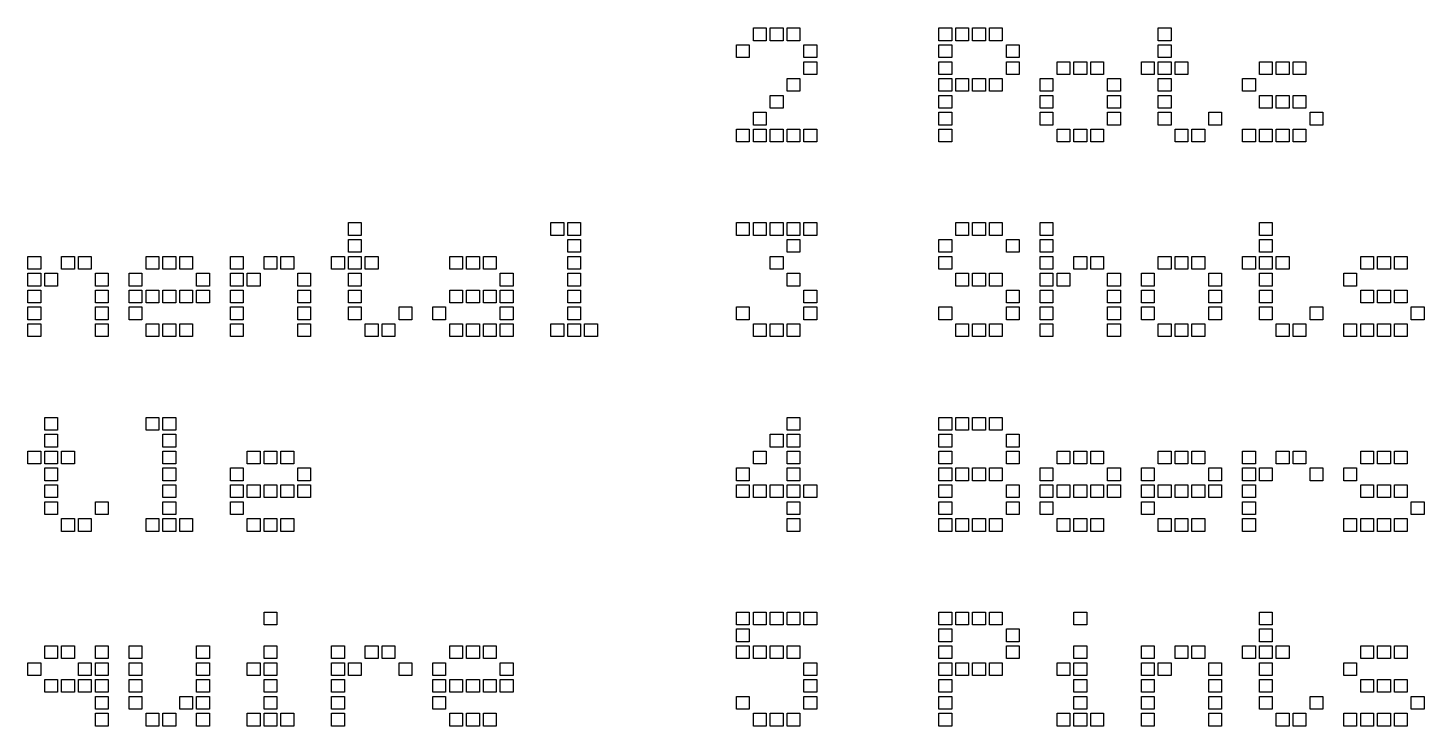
# Model space of a CAD drawing. Extents: x -7 to 861, y 30 to 246.
# Drawn here: x 430.2 to 861.5, y 30.4 to 246 of the extents above; entities that cross this region are included whole.
import ezdxf

# ---------------------------------------------------------------- set-up
doc = ezdxf.new("R2010")
doc.units = 0

msp = doc.modelspace()

# ---------------------------------------------------------------- linework, layer by layer
at = {"layer": 'Layer 1', "color": 7}
for points in [[(654.30819, 242.100856), (654.30819, 246.049652), (658.256971, 246.049652), (658.256971, 242.100856), (654.30819, 242.100856)], [(659.518954, 242.100856), (659.518954, 246.049652), (663.467749, 246.049652), (663.467749, 242.100856), (659.518954, 242.100856)], [(664.729732, 242.100856), (664.729732, 246.049652), (668.678513, 246.049652), (668.678513, 242.100856), (664.729732, 242.100856)], [(711.626621, 242.100856), (711.626621, 246.049652), (715.575402, 246.049652), (715.575402, 242.100856), (711.626621, 242.100856)], [(716.837385, 242.100856), (716.837385, 246.049652), (720.786166, 246.049652), (720.786166, 242.100856), (716.837385, 242.100856)], [(722.048149, 242.100856), (722.048149, 246.049652), (725.996944, 246.049652), (725.996944, 242.100856), (722.048149, 242.100856)], [(727.258927, 242.100856), (727.258927, 246.049652), (731.207708, 246.049652), (731.207708, 242.100856), (727.258927, 242.100856)], [(779.366623, 242.100856), (779.366623, 246.049652), (783.315403, 246.049652), (783.315403, 242.100856), (779.366623, 242.100856)], [(649.097427, 236.890093), (649.097427, 240.838873), (653.046207, 240.838873), (653.046207, 236.890093), (649.097427, 236.890093)], [(669.940496, 236.890093), (669.940496, 240.838873), (673.889277, 240.838873), (673.889277, 236.890093), (669.940496, 236.890093)], [(711.626621, 236.890093), (711.626621, 240.838873), (715.575402, 240.838873), (715.575402, 236.890093), (711.626621, 236.890093)], [(732.469691, 236.890093), (732.469691, 240.838873), (736.418472, 240.838873), (736.418472, 236.890093), (732.469691, 236.890093)], [(779.366623, 236.890093), (779.366623, 240.838873), (783.315403, 240.838873), (783.315403, 236.890093), (779.366623, 236.890093)], [(669.940496, 231.679329), (669.940496, 235.62811), (673.889277, 235.62811), (673.889277, 231.679329), (669.940496, 231.679329)], [(711.626621, 231.679329), (711.626621, 235.62811), (715.575402, 235.62811), (715.575402, 231.679329), (711.626621, 231.679329)], [(732.469691, 231.679329), (732.469691, 235.62811), (736.418472, 235.62811), (736.418472, 231.679329), (732.469691, 231.679329)], [(748.101983, 231.679329), (748.101983, 235.62811), (752.050763, 235.62811), (752.050763, 231.679329), (748.101983, 231.679329)], [(753.312746, 231.679329), (753.312746, 235.62811), (757.261541, 235.62811), (757.261541, 231.679329), (753.312746, 231.679329)], [(758.523524, 231.679329), (758.523524, 235.62811), (762.472305, 235.62811), (762.472305, 231.679329), (758.523524, 231.679329)], [(774.155859, 231.679329), (774.155859, 235.62811), (778.10464, 235.62811), (778.10464, 231.679329), (774.155859, 231.679329)], [(779.366623, 231.679329), (779.366623, 235.62811), (783.315403, 235.62811), (783.315403, 231.679329), (779.366623, 231.679329)], [(784.577386, 231.679329), (784.577386, 235.62811), (788.526181, 235.62811), (788.526181, 231.679329), (784.577386, 231.679329)], [(810.631177, 231.679329), (810.631177, 235.62811), (814.579958, 235.62811), (814.579958, 231.679329), (810.631177, 231.679329)], [(815.841941, 231.679329), (815.841941, 235.62811), (819.790722, 235.62811), (819.790722, 231.679329), (815.841941, 231.679329)], [(821.052705, 231.679329), (821.052705, 235.62811), (825.0015, 235.62811), (825.0015, 231.679329), (821.052705, 231.679329)], [(664.729732, 226.468565), (664.729732, 230.417346), (668.678513, 230.417346), (668.678513, 226.468565), (664.729732, 226.468565)], [(711.626621, 226.468565), (711.626621, 230.417346), (715.575402, 230.417346), (715.575402, 226.468565), (711.626621, 226.468565)], [(716.837385, 226.468565), (716.837385, 230.417346), (720.786166, 230.417346), (720.786166, 226.468565), (716.837385, 226.468565)], [(722.048149, 226.468565), (722.048149, 230.417346), (725.996944, 230.417346), (725.996944, 226.468565), (722.048149, 226.468565)], [(727.258927, 226.468565), (727.258927, 230.417346), (731.207708, 230.417346), (731.207708, 226.468565), (727.258927, 226.468565)], [(742.891219, 226.468565), (742.891219, 230.417346), (746.84, 230.417346), (746.84, 226.468565), (742.891219, 226.468565)], [(763.734288, 226.468565), (763.734288, 230.417346), (767.683069, 230.417346), (767.683069, 226.468565), (763.734288, 226.468565)], [(779.366623, 226.468565), (779.366623, 230.417346), (783.315403, 230.417346), (783.315403, 226.468565), (779.366623, 226.468565)], [(805.420413, 226.468565), (805.420413, 230.417346), (809.369194, 230.417346), (809.369194, 226.468565), (805.420413, 226.468565)], [(659.518954, 221.257787), (659.518954, 225.206582), (663.467749, 225.206582), (663.467749, 221.257787), (659.518954, 221.257787)], [(711.626621, 221.257787), (711.626621, 225.206582), (715.575402, 225.206582), (715.575402, 221.257787), (711.626621, 221.257787)], [(742.891219, 221.257787), (742.891219, 225.206582), (746.84, 225.206582), (746.84, 221.257787), (742.891219, 221.257787)], [(763.734288, 221.257787), (763.734288, 225.206582), (767.683069, 225.206582), (767.683069, 221.257787), (763.734288, 221.257787)], [(779.366623, 221.257787), (779.366623, 225.206582), (783.315403, 225.206582), (783.315403, 221.257787), (779.366623, 221.257787)], [(810.631177, 221.257787), (810.631177, 225.206582), (814.579958, 225.206582), (814.579958, 221.257787), (810.631177, 221.257787)], [(815.841941, 221.257787), (815.841941, 225.206582), (819.790722, 225.206582), (819.790722, 221.257787), (815.841941, 221.257787)], [(821.052705, 221.257787), (821.052705, 225.206582), (825.0015, 225.206582), (825.0015, 221.257787), (821.052705, 221.257787)], [(654.30819, 216.047023), (654.30819, 219.995804), (658.256971, 219.995804), (658.256971, 216.047023), (654.30819, 216.047023)], [(711.626621, 216.047023), (711.626621, 219.995804), (715.575402, 219.995804), (715.575402, 216.047023), (711.626621, 216.047023)], [(742.891219, 216.047023), (742.891219, 219.995804), (746.84, 219.995804), (746.84, 216.047023), (742.891219, 216.047023)], [(763.734288, 216.047023), (763.734288, 219.995804), (767.683069, 219.995804), (767.683069, 216.047023), (763.734288, 216.047023)], [(779.366623, 216.047023), (779.366623, 219.995804), (783.315403, 219.995804), (783.315403, 216.047023), (779.366623, 216.047023)], [(794.998928, 216.047023), (794.998928, 219.995804), (798.947709, 219.995804), (798.947709, 216.047023), (794.998928, 216.047023)], [(826.263483, 216.047023), (826.263483, 219.995804), (830.212264, 219.995804), (830.212264, 216.047023), (826.263483, 216.047023)], [(649.097427, 210.836259), (649.097427, 214.78504), (653.046207, 214.78504), (653.046207, 210.836259), (649.097427, 210.836259)], [(654.30819, 210.836259), (654.30819, 214.78504), (658.256971, 214.78504), (658.256971, 210.836259), (654.30819, 210.836259)], [(659.518954, 210.836259), (659.518954, 214.78504), (663.467749, 214.78504), (663.467749, 210.836259), (659.518954, 210.836259)], [(664.729732, 210.836259), (664.729732, 214.78504), (668.678513, 214.78504), (668.678513, 210.836259), (664.729732, 210.836259)], [(669.940496, 210.836259), (669.940496, 214.78504), (673.889277, 214.78504), (673.889277, 210.836259), (669.940496, 210.836259)], [(711.626621, 210.836259), (711.626621, 214.78504), (715.575402, 214.78504), (715.575402, 210.836259), (711.626621, 210.836259)], [(748.101983, 210.836259), (748.101983, 214.78504), (752.050763, 214.78504), (752.050763, 210.836259), (748.101983, 210.836259)], [(753.312746, 210.836259), (753.312746, 214.78504), (757.261541, 214.78504), (757.261541, 210.836259), (753.312746, 210.836259)], [(758.523524, 210.836259), (758.523524, 214.78504), (762.472305, 214.78504), (762.472305, 210.836259), (758.523524, 210.836259)], [(784.577386, 210.836259), (784.577386, 214.78504), (788.526181, 214.78504), (788.526181, 210.836259), (784.577386, 210.836259)], [(789.788164, 210.836259), (789.788164, 214.78504), (793.736945, 214.78504), (793.736945, 210.836259), (789.788164, 210.836259)], [(805.420413, 210.836259), (805.420413, 214.78504), (809.369194, 214.78504), (809.369194, 210.836259), (805.420413, 210.836259)], [(810.631177, 210.836259), (810.631177, 214.78504), (814.579958, 214.78504), (814.579958, 210.836259), (810.631177, 210.836259)], [(815.841941, 210.836259), (815.841941, 214.78504), (819.790722, 214.78504), (819.790722, 210.836259), (815.841941, 210.836259)], [(821.052705, 210.836259), (821.052705, 214.78504), (825.0015, 214.78504), (825.0015, 210.836259), (821.052705, 210.836259)], [(529.249758, 181.96875), (529.249758, 185.917531), (533.198553, 185.917531), (533.198553, 181.96875), (529.249758, 181.96875)], [(591.778996, 181.96875), (591.778996, 185.917531), (595.727791, 185.917531), (595.727791, 181.96875), (591.778996, 181.96875)], [(596.989774, 181.96875), (596.989774, 185.917531), (600.938555, 185.917531), (600.938555, 181.96875), (596.989774, 181.96875)], [(649.097427, 181.96875), (649.097427, 185.917531), (653.046207, 185.917531), (653.046207, 181.96875), (649.097427, 181.96875)], [(654.30819, 181.96875), (654.30819, 185.917531), (658.256971, 185.917531), (658.256971, 181.96875), (654.30819, 181.96875)], [(659.518954, 181.96875), (659.518954, 185.917531), (663.467749, 185.917531), (663.467749, 181.96875), (659.518954, 181.96875)], [(664.729732, 181.96875), (664.729732, 185.917531), (668.678513, 185.917531), (668.678513, 181.96875), (664.729732, 181.96875)], [(669.940496, 181.96875), (669.940496, 185.917531), (673.889277, 185.917531), (673.889277, 181.96875), (669.940496, 181.96875)], [(716.837385, 181.96875), (716.837385, 185.917531), (720.786166, 185.917531), (720.786166, 181.96875), (716.837385, 181.96875)], [(722.048149, 181.96875), (722.048149, 185.917531), (725.996944, 185.917531), (725.996944, 181.96875), (722.048149, 181.96875)], [(727.258927, 181.96875), (727.258927, 185.917531), (731.207708, 185.917531), (731.207708, 181.96875), (727.258927, 181.96875)], [(742.891219, 181.96875), (742.891219, 185.917531), (746.84, 185.917531), (746.84, 181.96875), (742.891219, 181.96875)], [(810.631177, 181.96875), (810.631177, 185.917531), (814.579958, 185.917531), (814.579958, 181.96875), (810.631177, 181.96875)], [(529.249758, 176.757972), (529.249758, 180.706767), (533.198553, 180.706767), (533.198553, 176.757972), (529.249758, 176.757972)], [(596.989774, 176.757972), (596.989774, 180.706767), (600.938555, 180.706767), (600.938555, 176.757972), (596.989774, 176.757972)], [(664.729732, 176.757972), (664.729732, 180.706767), (668.678513, 180.706767), (668.678513, 176.757972), (664.729732, 176.757972)], [(711.626621, 176.757972), (711.626621, 180.706767), (715.575402, 180.706767), (715.575402, 176.757972), (711.626621, 176.757972)], [(732.469691, 176.757972), (732.469691, 180.706767), (736.418472, 180.706767), (736.418472, 176.757972), (732.469691, 176.757972)], [(742.891219, 176.757972), (742.891219, 180.706767), (746.84, 180.706767), (746.84, 176.757972), (742.891219, 176.757972)], [(810.631177, 176.757972), (810.631177, 180.706767), (814.579958, 180.706767), (814.579958, 176.757972), (810.631177, 176.757972)], [(430.245202, 171.547208), (430.245202, 175.495989), (434.193997, 175.495989), (434.193997, 171.547208), (430.245202, 171.547208)], [(440.666744, 171.547208), (440.666744, 175.495989), (444.615525, 175.495989), (444.615525, 171.547208), (440.666744, 171.547208)], [(445.877508, 171.547208), (445.877508, 175.495989), (449.826289, 175.495989), (449.826289, 171.547208), (445.877508, 171.547208)], [(466.720564, 171.547208), (466.720564, 175.495989), (470.669359, 175.495989), (470.669359, 171.547208), (466.720564, 171.547208)], [(471.931342, 171.547208), (471.931342, 175.495989), (475.880123, 175.495989), (475.880123, 171.547208), (471.931342, 171.547208)], [(477.142106, 171.547208), (477.142106, 175.495989), (481.090886, 175.495989), (481.090886, 171.547208), (477.142106, 171.547208)], [(492.774397, 171.547208), (492.774397, 175.495989), (496.723178, 175.495989), (496.723178, 171.547208), (492.774397, 171.547208)], [(503.195939, 171.547208), (503.195939, 175.495989), (507.14472, 175.495989), (507.14472, 171.547208), (503.195939, 171.547208)], [(508.406703, 171.547208), (508.406703, 175.495989), (512.355484, 175.495989), (512.355484, 171.547208), (508.406703, 171.547208)], [(524.038994, 171.547208), (524.038994, 175.495989), (527.987775, 175.495989), (527.987775, 171.547208), (524.038994, 171.547208)], [(529.249758, 171.547208), (529.249758, 175.495989), (533.198553, 175.495989), (533.198553, 171.547208), (529.249758, 171.547208)], [(534.460536, 171.547208), (534.460536, 175.495989), (538.409317, 175.495989), (538.409317, 171.547208), (534.460536, 171.547208)], [(560.514356, 171.547208), (560.514356, 175.495989), (564.463151, 175.495989), (564.463151, 171.547208), (560.514356, 171.547208)], [(565.725134, 171.547208), (565.725134, 175.495989), (569.673915, 175.495989), (569.673915, 171.547208), (565.725134, 171.547208)], [(570.935898, 171.547208), (570.935898, 175.495989), (574.884678, 175.495989), (574.884678, 171.547208), (570.935898, 171.547208)], [(596.989774, 171.547208), (596.989774, 175.495989), (600.938555, 175.495989), (600.938555, 171.547208), (596.989774, 171.547208)], [(659.518954, 171.547208), (659.518954, 175.495989), (663.467749, 175.495989), (663.467749, 171.547208), (659.518954, 171.547208)], [(711.626621, 171.547208), (711.626621, 175.495989), (715.575402, 175.495989), (715.575402, 171.547208), (711.626621, 171.547208)], [(742.891219, 171.547208), (742.891219, 175.495989), (746.84, 175.495989), (746.84, 171.547208), (742.891219, 171.547208)], [(753.312746, 171.547208), (753.312746, 175.495989), (757.261541, 175.495989), (757.261541, 171.547208), (753.312746, 171.547208)], [(758.523524, 171.547208), (758.523524, 175.495989), (762.472305, 175.495989), (762.472305, 171.547208), (758.523524, 171.547208)], [(779.366623, 171.547208), (779.366623, 175.495989), (783.315403, 175.495989), (783.315403, 171.547208), (779.366623, 171.547208)], [(784.577386, 171.547208), (784.577386, 175.495989), (788.526181, 175.495989), (788.526181, 171.547208), (784.577386, 171.547208)], [(789.788164, 171.547208), (789.788164, 175.495989), (793.736945, 175.495989), (793.736945, 171.547208), (789.788164, 171.547208)], [(805.420413, 171.547208), (805.420413, 175.495989), (809.369194, 175.495989), (809.369194, 171.547208), (805.420413, 171.547208)], [(810.631177, 171.547208), (810.631177, 175.495989), (814.579958, 175.495989), (814.579958, 171.547208), (810.631177, 171.547208)], [(815.841941, 171.547208), (815.841941, 175.495989), (819.790722, 175.495989), (819.790722, 171.547208), (815.841941, 171.547208)], [(841.895817, 171.547208), (841.895817, 175.495989), (845.844598, 175.495989), (845.844598, 171.547208), (841.895817, 171.547208)], [(847.106581, 171.547208), (847.106581, 175.495989), (851.055362, 175.495989), (851.055362, 171.547208), (847.106581, 171.547208)], [(852.317345, 171.547208), (852.317345, 175.495989), (856.26614, 175.495989), (856.26614, 171.547208), (852.317345, 171.547208)], [(430.245202, 166.336444), (430.245202, 170.285225), (434.193997, 170.285225), (434.193997, 166.336444), (430.245202, 166.336444)], [(435.45598, 166.336444), (435.45598, 170.285225), (439.404761, 170.285225), (439.404761, 166.336444), (435.45598, 166.336444)], [(451.088272, 166.336444), (451.088272, 170.285225), (455.037067, 170.285225), (455.037067, 166.336444), (451.088272, 166.336444)], [(461.5098, 166.336444), (461.5098, 170.285225), (465.458581, 170.285225), (465.458581, 166.336444), (461.5098, 166.336444)], [(482.352869, 166.336444), (482.352869, 170.285225), (486.30165, 170.285225), (486.30165, 166.336444), (482.352869, 166.336444)], [(492.774397, 166.336444), (492.774397, 170.285225), (496.723178, 170.285225), (496.723178, 166.336444), (492.774397, 166.336444)], [(497.985161, 166.336444), (497.985161, 170.285225), (501.933956, 170.285225), (501.933956, 166.336444), (497.985161, 166.336444)], [(513.617467, 166.336444), (513.617467, 170.285225), (517.566248, 170.285225), (517.566248, 166.336444), (513.617467, 166.336444)], [(529.249758, 166.336444), (529.249758, 170.285225), (533.198553, 170.285225), (533.198553, 166.336444), (529.249758, 166.336444)], [(576.146661, 166.336444), (576.146661, 170.285225), (580.095442, 170.285225), (580.095442, 166.336444), (576.146661, 166.336444)], [(596.989774, 166.336444), (596.989774, 170.285225), (600.938555, 170.285225), (600.938555, 166.336444), (596.989774, 166.336444)], [(664.729732, 166.336444), (664.729732, 170.285225), (668.678513, 170.285225), (668.678513, 166.336444), (664.729732, 166.336444)], [(716.837385, 166.336444), (716.837385, 170.285225), (720.786166, 170.285225), (720.786166, 166.336444), (716.837385, 166.336444)], [(722.048149, 166.336444), (722.048149, 170.285225), (725.996944, 170.285225), (725.996944, 166.336444), (722.048149, 166.336444)], [(727.258927, 166.336444), (727.258927, 170.285225), (731.207708, 170.285225), (731.207708, 166.336444), (727.258927, 166.336444)], [(742.891219, 166.336444), (742.891219, 170.285225), (746.84, 170.285225), (746.84, 166.336444), (742.891219, 166.336444)], [(748.101983, 166.336444), (748.101983, 170.285225), (752.050763, 170.285225), (752.050763, 166.336444), (748.101983, 166.336444)], [(763.734288, 166.336444), (763.734288, 170.285225), (767.683069, 170.285225), (767.683069, 166.336444), (763.734288, 166.336444)], [(774.155859, 166.336444), (774.155859, 170.285225), (778.10464, 170.285225), (778.10464, 166.336444), (774.155859, 166.336444)], [(794.998928, 166.336444), (794.998928, 170.285225), (798.947709, 170.285225), (798.947709, 166.336444), (794.998928, 166.336444)], [(810.631177, 166.336444), (810.631177, 170.285225), (814.579958, 170.285225), (814.579958, 166.336444), (810.631177, 166.336444)], [(836.685053, 166.336444), (836.685053, 170.285225), (840.633834, 170.285225), (840.633834, 166.336444), (836.685053, 166.336444)], [(430.245202, 161.12568), (430.245202, 165.074461), (434.193997, 165.074461), (434.193997, 161.12568), (430.245202, 161.12568)], [(451.088272, 161.12568), (451.088272, 165.074461), (455.037067, 165.074461), (455.037067, 161.12568), (451.088272, 161.12568)], [(461.5098, 161.12568), (461.5098, 165.074461), (465.458581, 165.074461), (465.458581, 161.12568), (461.5098, 161.12568)], [(466.720564, 161.12568), (466.720564, 165.074461), (470.669359, 165.074461), (470.669359, 161.12568), (466.720564, 161.12568)], [(471.931342, 161.12568), (471.931342, 165.074461), (475.880123, 165.074461), (475.880123, 161.12568), (471.931342, 161.12568)], [(477.142106, 161.12568), (477.142106, 165.074461), (481.090886, 165.074461), (481.090886, 161.12568), (477.142106, 161.12568)], [(482.352869, 161.12568), (482.352869, 165.074461), (486.30165, 165.074461), (486.30165, 161.12568), (482.352869, 161.12568)], [(492.774397, 161.12568), (492.774397, 165.074461), (496.723178, 165.074461), (496.723178, 161.12568), (492.774397, 161.12568)], [(513.617467, 161.12568), (513.617467, 165.074461), (517.566248, 165.074461), (517.566248, 161.12568), (513.617467, 161.12568)], [(529.249758, 161.12568), (529.249758, 165.074461), (533.198553, 165.074461), (533.198553, 161.12568), (529.249758, 161.12568)], [(560.514356, 161.12568), (560.514356, 165.074461), (564.463151, 165.074461), (564.463151, 161.12568), (560.514356, 161.12568)], [(565.725134, 161.12568), (565.725134, 165.074461), (569.673915, 165.074461), (569.673915, 161.12568), (565.725134, 161.12568)], [(570.935898, 161.12568), (570.935898, 165.074461), (574.884678, 165.074461), (574.884678, 161.12568), (570.935898, 161.12568)], [(576.146661, 161.12568), (576.146661, 165.074461), (580.095442, 165.074461), (580.095442, 161.12568), (576.146661, 161.12568)], [(596.989774, 161.12568), (596.989774, 165.074461), (600.938555, 165.074461), (600.938555, 161.12568), (596.989774, 161.12568)], [(669.940496, 161.12568), (669.940496, 165.074461), (673.889277, 165.074461), (673.889277, 161.12568), (669.940496, 161.12568)], [(732.469691, 161.12568), (732.469691, 165.074461), (736.418472, 165.074461), (736.418472, 161.12568), (732.469691, 161.12568)], [(742.891219, 161.12568), (742.891219, 165.074461), (746.84, 165.074461), (746.84, 161.12568), (742.891219, 161.12568)], [(763.734288, 161.12568), (763.734288, 165.074461), (767.683069, 165.074461), (767.683069, 161.12568), (763.734288, 161.12568)], [(774.155859, 161.12568), (774.155859, 165.074461), (778.10464, 165.074461), (778.10464, 161.12568), (774.155859, 161.12568)], [(794.998928, 161.12568), (794.998928, 165.074461), (798.947709, 165.074461), (798.947709, 161.12568), (794.998928, 161.12568)], [(810.631177, 161.12568), (810.631177, 165.074461), (814.579958, 165.074461), (814.579958, 161.12568), (810.631177, 161.12568)], [(841.895817, 161.12568), (841.895817, 165.074461), (845.844598, 165.074461), (845.844598, 161.12568), (841.895817, 161.12568)], [(847.106581, 161.12568), (847.106581, 165.074461), (851.055362, 165.074461), (851.055362, 161.12568), (847.106581, 161.12568)], [(852.317345, 161.12568), (852.317345, 165.074461), (856.26614, 165.074461), (856.26614, 161.12568), (852.317345, 161.12568)], [(430.245202, 155.914902), (430.245202, 159.863697), (434.193997, 159.863697), (434.193997, 155.914902), (430.245202, 155.914902)], [(451.088272, 155.914902), (451.088272, 159.863697), (455.037067, 159.863697), (455.037067, 155.914902), (451.088272, 155.914902)], [(461.5098, 155.914902), (461.5098, 159.863697), (465.458581, 159.863697), (465.458581, 155.914902), (461.5098, 155.914902)], [(492.774397, 155.914902), (492.774397, 159.863697), (496.723178, 159.863697), (496.723178, 155.914902), (492.774397, 155.914902)], [(513.617467, 155.914902), (513.617467, 159.863697), (517.566248, 159.863697), (517.566248, 155.914902), (513.617467, 155.914902)], [(529.249758, 155.914902), (529.249758, 159.863697), (533.198553, 159.863697), (533.198553, 155.914902), (529.249758, 155.914902)], [(544.882064, 155.914902), (544.882064, 159.863697), (548.830845, 159.863697), (548.830845, 155.914902), (544.882064, 155.914902)], [(555.303592, 155.914902), (555.303592, 159.863697), (559.252373, 159.863697), (559.252373, 155.914902), (555.303592, 155.914902)], [(576.146661, 155.914902), (576.146661, 159.863697), (580.095442, 159.863697), (580.095442, 155.914902), (576.146661, 155.914902)], [(596.989774, 155.914902), (596.989774, 159.863697), (600.938555, 159.863697), (600.938555, 155.914902), (596.989774, 155.914902)], [(649.097427, 155.914902), (649.097427, 159.863697), (653.046207, 159.863697), (653.046207, 155.914902), (649.097427, 155.914902)], [(669.940496, 155.914902), (669.940496, 159.863697), (673.889277, 159.863697), (673.889277, 155.914902), (669.940496, 155.914902)], [(711.626621, 155.914902), (711.626621, 159.863697), (715.575402, 159.863697), (715.575402, 155.914902), (711.626621, 155.914902)], [(732.469691, 155.914902), (732.469691, 159.863697), (736.418472, 159.863697), (736.418472, 155.914902), (732.469691, 155.914902)], [(742.891219, 155.914902), (742.891219, 159.863697), (746.84, 159.863697), (746.84, 155.914902), (742.891219, 155.914902)], [(763.734288, 155.914902), (763.734288, 159.863697), (767.683069, 159.863697), (767.683069, 155.914902), (763.734288, 155.914902)], [(774.155859, 155.914902), (774.155859, 159.863697), (778.10464, 159.863697), (778.10464, 155.914902), (774.155859, 155.914902)], [(794.998928, 155.914902), (794.998928, 159.863697), (798.947709, 159.863697), (798.947709, 155.914902), (794.998928, 155.914902)], [(810.631177, 155.914902), (810.631177, 159.863697), (814.579958, 159.863697), (814.579958, 155.914902), (810.631177, 155.914902)], [(826.263483, 155.914902), (826.263483, 159.863697), (830.212264, 159.863697), (830.212264, 155.914902), (826.263483, 155.914902)], [(857.528123, 155.914902), (857.528123, 159.863697), (861.476904, 159.863697), (861.476904, 155.914902), (857.528123, 155.914902)], [(430.245202, 150.704139), (430.245202, 154.652919), (434.193997, 154.652919), (434.193997, 150.704139), (430.245202, 150.704139)], [(451.088272, 150.704139), (451.088272, 154.652919), (455.037067, 154.652919), (455.037067, 150.704139), (451.088272, 150.704139)], [(466.720564, 150.704139), (466.720564, 154.652919), (470.669359, 154.652919), (470.669359, 150.704139), (466.720564, 150.704139)], [(471.931342, 150.704139), (471.931342, 154.652919), (475.880123, 154.652919), (475.880123, 150.704139), (471.931342, 150.704139)], [(477.142106, 150.704139), (477.142106, 154.652919), (481.090886, 154.652919), (481.090886, 150.704139), (477.142106, 150.704139)], [(492.774397, 150.704139), (492.774397, 154.652919), (496.723178, 154.652919), (496.723178, 150.704139), (492.774397, 150.704139)], [(513.617467, 150.704139), (513.617467, 154.652919), (517.566248, 154.652919), (517.566248, 150.704139), (513.617467, 150.704139)], [(534.460536, 150.704139), (534.460536, 154.652919), (538.409317, 154.652919), (538.409317, 150.704139), (534.460536, 150.704139)], [(539.6713, 150.704139), (539.6713, 154.652919), (543.620081, 154.652919), (543.620081, 150.704139), (539.6713, 150.704139)], [(560.514356, 150.704139), (560.514356, 154.652919), (564.463151, 154.652919), (564.463151, 150.704139), (560.514356, 150.704139)], [(565.725134, 150.704139), (565.725134, 154.652919), (569.673915, 154.652919), (569.673915, 150.704139), (565.725134, 150.704139)], [(570.935898, 150.704139), (570.935898, 154.652919), (574.884678, 154.652919), (574.884678, 150.704139), (570.935898, 150.704139)], [(576.146661, 150.704139), (576.146661, 154.652919), (580.095442, 154.652919), (580.095442, 150.704139), (576.146661, 150.704139)], [(591.778996, 150.704139), (591.778996, 154.652919), (595.727791, 154.652919), (595.727791, 150.704139), (591.778996, 150.704139)], [(596.989774, 150.704139), (596.989774, 154.652919), (600.938555, 154.652919), (600.938555, 150.704139), (596.989774, 150.704139)], [(602.200538, 150.704139), (602.200538, 154.652919), (606.149318, 154.652919), (606.149318, 150.704139), (602.200538, 150.704139)], [(654.30819, 150.704139), (654.30819, 154.652919), (658.256971, 154.652919), (658.256971, 150.704139), (654.30819, 150.704139)], [(659.518954, 150.704139), (659.518954, 154.652919), (663.467749, 154.652919), (663.467749, 150.704139), (659.518954, 150.704139)], [(664.729732, 150.704139), (664.729732, 154.652919), (668.678513, 154.652919), (668.678513, 150.704139), (664.729732, 150.704139)], [(716.837385, 150.704139), (716.837385, 154.652919), (720.786166, 154.652919), (720.786166, 150.704139), (716.837385, 150.704139)], [(722.048149, 150.704139), (722.048149, 154.652919), (725.996944, 154.652919), (725.996944, 150.704139), (722.048149, 150.704139)], [(727.258927, 150.704139), (727.258927, 154.652919), (731.207708, 154.652919), (731.207708, 150.704139), (727.258927, 150.704139)], [(742.891219, 150.704139), (742.891219, 154.652919), (746.84, 154.652919), (746.84, 150.704139), (742.891219, 150.704139)], [(763.734288, 150.704139), (763.734288, 154.652919), (767.683069, 154.652919), (767.683069, 150.704139), (763.734288, 150.704139)], [(779.366623, 150.704139), (779.366623, 154.652919), (783.315403, 154.652919), (783.315403, 150.704139), (779.366623, 150.704139)], [(784.577386, 150.704139), (784.577386, 154.652919), (788.526181, 154.652919), (788.526181, 150.704139), (784.577386, 150.704139)], [(789.788164, 150.704139), (789.788164, 154.652919), (793.736945, 154.652919), (793.736945, 150.704139), (789.788164, 150.704139)], [(815.841941, 150.704139), (815.841941, 154.652919), (819.790722, 154.652919), (819.790722, 150.704139), (815.841941, 150.704139)], [(821.052705, 150.704139), (821.052705, 154.652919), (825.0015, 154.652919), (825.0015, 150.704139), (821.052705, 150.704139)], [(836.685053, 150.704139), (836.685053, 154.652919), (840.633834, 154.652919), (840.633834, 150.704139), (836.685053, 150.704139)], [(841.895817, 150.704139), (841.895817, 154.652919), (845.844598, 154.652919), (845.844598, 150.704139), (841.895817, 150.704139)], [(847.106581, 150.704139), (847.106581, 154.652919), (851.055362, 154.652919), (851.055362, 150.704139), (847.106581, 150.704139)], [(852.317345, 150.704139), (852.317345, 154.652919), (856.26614, 154.652919), (856.26614, 150.704139), (852.317345, 150.704139)], [(435.45598, 121.83663), (435.45598, 125.78541), (439.404761, 125.78541), (439.404761, 121.83663), (435.45598, 121.83663)], [(466.720564, 121.83663), (466.720564, 125.78541), (470.669359, 125.78541), (470.669359, 121.83663), (466.720564, 121.83663)], [(471.931342, 121.83663), (471.931342, 125.78541), (475.880123, 125.78541), (475.880123, 121.83663), (471.931342, 121.83663)], [(664.729732, 121.83663), (664.729732, 125.78541), (668.678513, 125.78541), (668.678513, 121.83663), (664.729732, 121.83663)], [(711.626621, 121.83663), (711.626621, 125.78541), (715.575402, 125.78541), (715.575402, 121.83663), (711.626621, 121.83663)], [(716.837385, 121.83663), (716.837385, 125.78541), (720.786166, 125.78541), (720.786166, 121.83663), (716.837385, 121.83663)], [(722.048149, 121.83663), (722.048149, 125.78541), (725.996944, 125.78541), (725.996944, 121.83663), (722.048149, 121.83663)], [(727.258927, 121.83663), (727.258927, 125.78541), (731.207708, 125.78541), (731.207708, 121.83663), (727.258927, 121.83663)], [(435.45598, 116.625861), (435.45598, 120.574647), (439.404761, 120.574647), (439.404761, 116.625861), (435.45598, 116.625861)], [(471.931342, 116.625861), (471.931342, 120.574647), (475.880123, 120.574647), (475.880123, 116.625861), (471.931342, 116.625861)], [(659.518954, 116.625861), (659.518954, 120.574647), (663.467749, 120.574647), (663.467749, 116.625861), (659.518954, 116.625861)], [(664.729732, 116.625861), (664.729732, 120.574647), (668.678513, 120.574647), (668.678513, 116.625861), (664.729732, 116.625861)], [(711.626621, 116.625861), (711.626621, 120.574647), (715.575402, 120.574647), (715.575402, 116.625861), (711.626621, 116.625861)], [(732.469691, 116.625861), (732.469691, 120.574647), (736.418472, 120.574647), (736.418472, 116.625861), (732.469691, 116.625861)], [(430.245202, 111.415095), (430.245202, 115.363878), (434.193997, 115.363878), (434.193997, 111.415095), (430.245202, 111.415095)], [(435.45598, 111.415095), (435.45598, 115.363878), (439.404761, 115.363878), (439.404761, 111.415095), (435.45598, 111.415095)], [(440.666744, 111.415095), (440.666744, 115.363878), (444.615525, 115.363878), (444.615525, 111.415095), (440.666744, 111.415095)], [(471.931342, 111.415095), (471.931342, 115.363878), (475.880123, 115.363878), (475.880123, 111.415095), (471.931342, 111.415095)], [(497.985161, 111.415095), (497.985161, 115.363878), (501.933956, 115.363878), (501.933956, 111.415095), (497.985161, 111.415095)], [(503.195939, 111.415095), (503.195939, 115.363878), (507.14472, 115.363878), (507.14472, 111.415095), (503.195939, 111.415095)], [(508.406703, 111.415095), (508.406703, 115.363878), (512.355484, 115.363878), (512.355484, 111.415095), (508.406703, 111.415095)], [(654.30819, 111.415095), (654.30819, 115.363878), (658.256971, 115.363878), (658.256971, 111.415095), (654.30819, 111.415095)], [(664.729732, 111.415095), (664.729732, 115.363878), (668.678513, 115.363878), (668.678513, 111.415095), (664.729732, 111.415095)], [(711.626621, 111.415095), (711.626621, 115.363878), (715.575402, 115.363878), (715.575402, 111.415095), (711.626621, 111.415095)], [(732.469691, 111.415095), (732.469691, 115.363878), (736.418472, 115.363878), (736.418472, 111.415095), (732.469691, 111.415095)], [(748.101983, 111.415095), (748.101983, 115.363878), (752.050763, 115.363878), (752.050763, 111.415095), (748.101983, 111.415095)], [(753.312746, 111.415095), (753.312746, 115.363878), (757.261541, 115.363878), (757.261541, 111.415095), (753.312746, 111.415095)], [(758.523524, 111.415095), (758.523524, 115.363878), (762.472305, 115.363878), (762.472305, 111.415095), (758.523524, 111.415095)], [(779.366623, 111.415095), (779.366623, 115.363878), (783.315403, 115.363878), (783.315403, 111.415095), (779.366623, 111.415095)], [(784.577386, 111.415095), (784.577386, 115.363878), (788.526181, 115.363878), (788.526181, 111.415095), (784.577386, 111.415095)], [(789.788164, 111.415095), (789.788164, 115.363878), (793.736945, 115.363878), (793.736945, 111.415095), (789.788164, 111.415095)], [(805.420413, 111.415095), (805.420413, 115.363878), (809.369194, 115.363878), (809.369194, 111.415095), (805.420413, 111.415095)], [(815.841941, 111.415095), (815.841941, 115.363878), (819.790722, 115.363878), (819.790722, 111.415095), (815.841941, 111.415095)], [(821.052705, 111.415095), (821.052705, 115.363878), (825.0015, 115.363878), (825.0015, 111.415095), (821.052705, 111.415095)], [(841.895817, 111.415095), (841.895817, 115.363878), (845.844598, 115.363878), (845.844598, 111.415095), (841.895817, 111.415095)], [(847.106581, 111.415095), (847.106581, 115.363878), (851.055362, 115.363878), (851.055362, 111.415095), (847.106581, 111.415095)], [(852.317345, 111.415095), (852.317345, 115.363878), (856.26614, 115.363878), (856.26614, 111.415095), (852.317345, 111.415095)], [(435.45598, 106.204327), (435.45598, 110.153112), (439.404761, 110.153112), (439.404761, 106.204327), (435.45598, 106.204327)], [(471.931342, 106.204327), (471.931342, 110.153112), (475.880123, 110.153112), (475.880123, 106.204327), (471.931342, 106.204327)], [(492.774397, 106.204327), (492.774397, 110.153112), (496.723178, 110.153112), (496.723178, 106.204327), (492.774397, 106.204327)], [(513.617467, 106.204327), (513.617467, 110.153112), (517.566248, 110.153112), (517.566248, 106.204327), (513.617467, 106.204327)], [(649.097427, 106.204327), (649.097427, 110.153112), (653.046207, 110.153112), (653.046207, 106.204327), (649.097427, 106.204327)], [(664.729732, 106.204327), (664.729732, 110.153112), (668.678513, 110.153112), (668.678513, 106.204327), (664.729732, 106.204327)], [(711.626621, 106.204327), (711.626621, 110.153112), (715.575402, 110.153112), (715.575402, 106.204327), (711.626621, 106.204327)], [(716.837385, 106.204327), (716.837385, 110.153112), (720.786166, 110.153112), (720.786166, 106.204327), (716.837385, 106.204327)], [(722.048149, 106.204327), (722.048149, 110.153112), (725.996944, 110.153112), (725.996944, 106.204327), (722.048149, 106.204327)], [(727.258927, 106.204327), (727.258927, 110.153112), (731.207708, 110.153112), (731.207708, 106.204327), (727.258927, 106.204327)], [(742.891219, 106.204327), (742.891219, 110.153112), (746.84, 110.153112), (746.84, 106.204327), (742.891219, 106.204327)], [(763.734288, 106.204327), (763.734288, 110.153112), (767.683069, 110.153112), (767.683069, 106.204327), (763.734288, 106.204327)], [(774.155859, 106.204327), (774.155859, 110.153112), (778.10464, 110.153112), (778.10464, 106.204327), (774.155859, 106.204327)], [(794.998928, 106.204327), (794.998928, 110.153112), (798.947709, 110.153112), (798.947709, 106.204327), (794.998928, 106.204327)], [(805.420413, 106.204327), (805.420413, 110.153112), (809.369194, 110.153112), (809.369194, 106.204327), (805.420413, 106.204327)], [(810.631177, 106.204327), (810.631177, 110.153112), (814.579958, 110.153112), (814.579958, 106.204327), (810.631177, 106.204327)], [(826.263483, 106.204327), (826.263483, 110.153112), (830.212264, 110.153112), (830.212264, 106.204327), (826.263483, 106.204327)], [(836.685053, 106.204327), (836.685053, 110.153112), (840.633834, 110.153112), (840.633834, 106.204327), (836.685053, 106.204327)], [(435.45598, 100.99356), (435.45598, 104.942344), (439.404761, 104.942344), (439.404761, 100.99356), (435.45598, 100.99356)], [(471.931342, 100.99356), (471.931342, 104.942344), (475.880123, 104.942344), (475.880123, 100.99356), (471.931342, 100.99356)], [(492.774397, 100.99356), (492.774397, 104.942344), (496.723178, 104.942344), (496.723178, 100.99356), (492.774397, 100.99356)], [(497.985161, 100.99356), (497.985161, 104.942344), (501.933956, 104.942344), (501.933956, 100.99356), (497.985161, 100.99356)], [(503.195939, 100.99356), (503.195939, 104.942344), (507.14472, 104.942344), (507.14472, 100.99356), (503.195939, 100.99356)], [(508.406703, 100.99356), (508.406703, 104.942344), (512.355484, 104.942344), (512.355484, 100.99356), (508.406703, 100.99356)], [(513.617467, 100.99356), (513.617467, 104.942344), (517.566248, 104.942344), (517.566248, 100.99356), (513.617467, 100.99356)], [(649.097427, 100.99356), (649.097427, 104.942344), (653.046207, 104.942344), (653.046207, 100.99356), (649.097427, 100.99356)], [(654.30819, 100.99356), (654.30819, 104.942344), (658.256971, 104.942344), (658.256971, 100.99356), (654.30819, 100.99356)], [(659.518954, 100.99356), (659.518954, 104.942344), (663.467749, 104.942344), (663.467749, 100.99356), (659.518954, 100.99356)], [(664.729732, 100.99356), (664.729732, 104.942344), (668.678513, 104.942344), (668.678513, 100.99356), (664.729732, 100.99356)], [(669.940496, 100.99356), (669.940496, 104.942344), (673.889277, 104.942344), (673.889277, 100.99356), (669.940496, 100.99356)], [(711.626621, 100.99356), (711.626621, 104.942344), (715.575402, 104.942344), (715.575402, 100.99356), (711.626621, 100.99356)], [(732.469691, 100.99356), (732.469691, 104.942344), (736.418472, 104.942344), (736.418472, 100.99356), (732.469691, 100.99356)], [(742.891219, 100.99356), (742.891219, 104.942344), (746.84, 104.942344), (746.84, 100.99356), (742.891219, 100.99356)], [(748.101983, 100.99356), (748.101983, 104.942344), (752.050763, 104.942344), (752.050763, 100.99356), (748.101983, 100.99356)], [(753.312746, 100.99356), (753.312746, 104.942344), (757.261541, 104.942344), (757.261541, 100.99356), (753.312746, 100.99356)], [(758.523524, 100.99356), (758.523524, 104.942344), (762.472305, 104.942344), (762.472305, 100.99356), (758.523524, 100.99356)], [(763.734288, 100.99356), (763.734288, 104.942344), (767.683069, 104.942344), (767.683069, 100.99356), (763.734288, 100.99356)], [(774.155859, 100.99356), (774.155859, 104.942344), (778.10464, 104.942344), (778.10464, 100.99356), (774.155859, 100.99356)], [(779.366623, 100.99356), (779.366623, 104.942344), (783.315403, 104.942344), (783.315403, 100.99356), (779.366623, 100.99356)], [(784.577386, 100.99356), (784.577386, 104.942344), (788.526181, 104.942344), (788.526181, 100.99356), (784.577386, 100.99356)], [(789.788164, 100.99356), (789.788164, 104.942344), (793.736945, 104.942344), (793.736945, 100.99356), (789.788164, 100.99356)], [(794.998928, 100.99356), (794.998928, 104.942344), (798.947709, 104.942344), (798.947709, 100.99356), (794.998928, 100.99356)], [(805.420413, 100.99356), (805.420413, 104.942344), (809.369194, 104.942344), (809.369194, 100.99356), (805.420413, 100.99356)], [(841.895817, 100.99356), (841.895817, 104.942344), (845.844598, 104.942344), (845.844598, 100.99356), (841.895817, 100.99356)], [(847.106581, 100.99356), (847.106581, 104.942344), (851.055362, 104.942344), (851.055362, 100.99356), (847.106581, 100.99356)], [(852.317345, 100.99356), (852.317345, 104.942344), (856.26614, 104.942344), (856.26614, 100.99356), (852.317345, 100.99356)], [(435.45598, 95.782792), (435.45598, 99.731577), (439.404761, 99.731577), (439.404761, 95.782792), (435.45598, 95.782792)], [(451.088272, 95.782792), (451.088272, 99.731577), (455.037067, 99.731577), (455.037067, 95.782792), (451.088272, 95.782792)], [(471.931342, 95.782792), (471.931342, 99.731577), (475.880123, 99.731577), (475.880123, 95.782792), (471.931342, 95.782792)], [(492.774397, 95.782792), (492.774397, 99.731577), (496.723178, 99.731577), (496.723178, 95.782792), (492.774397, 95.782792)], [(664.729732, 95.782792), (664.729732, 99.731577), (668.678513, 99.731577), (668.678513, 95.782792), (664.729732, 95.782792)], [(711.626621, 95.782792), (711.626621, 99.731577), (715.575402, 99.731577), (715.575402, 95.782792), (711.626621, 95.782792)], [(732.469691, 95.782792), (732.469691, 99.731577), (736.418472, 99.731577), (736.418472, 95.782792), (732.469691, 95.782792)], [(742.891219, 95.782792), (742.891219, 99.731577), (746.84, 99.731577), (746.84, 95.782792), (742.891219, 95.782792)], [(774.155859, 95.782792), (774.155859, 99.731577), (778.10464, 99.731577), (778.10464, 95.782792), (774.155859, 95.782792)], [(805.420413, 95.782792), (805.420413, 99.731577), (809.369194, 99.731577), (809.369194, 95.782792), (805.420413, 95.782792)], [(857.528123, 95.782792), (857.528123, 99.731577), (861.476904, 99.731577), (861.476904, 95.782792), (857.528123, 95.782792)], [(440.666744, 90.572025), (440.666744, 94.520809), (444.615525, 94.520809), (444.615525, 90.572025), (440.666744, 90.572025)], [(445.877508, 90.572025), (445.877508, 94.520809), (449.826289, 94.520809), (449.826289, 90.572025), (445.877508, 90.572025)], [(466.720564, 90.572025), (466.720564, 94.520809), (470.669359, 94.520809), (470.669359, 90.572025), (466.720564, 90.572025)], [(471.931342, 90.572025), (471.931342, 94.520809), (475.880123, 94.520809), (475.880123, 90.572025), (471.931342, 90.572025)], [(477.142106, 90.572025), (477.142106, 94.520809), (481.090886, 94.520809), (481.090886, 90.572025), (477.142106, 90.572025)], [(497.985161, 90.572025), (497.985161, 94.520809), (501.933956, 94.520809), (501.933956, 90.572025), (497.985161, 90.572025)], [(503.195939, 90.572025), (503.195939, 94.520809), (507.14472, 94.520809), (507.14472, 90.572025), (503.195939, 90.572025)], [(508.406703, 90.572025), (508.406703, 94.520809), (512.355484, 94.520809), (512.355484, 90.572025), (508.406703, 90.572025)], [(664.729732, 90.572025), (664.729732, 94.520809), (668.678513, 94.520809), (668.678513, 90.572025), (664.729732, 90.572025)], [(711.626621, 90.572025), (711.626621, 94.520809), (715.575402, 94.520809), (715.575402, 90.572025), (711.626621, 90.572025)], [(716.837385, 90.572025), (716.837385, 94.520809), (720.786166, 94.520809), (720.786166, 90.572025), (716.837385, 90.572025)], [(722.048149, 90.572025), (722.048149, 94.520809), (725.996944, 94.520809), (725.996944, 90.572025), (722.048149, 90.572025)], [(727.258927, 90.572025), (727.258927, 94.520809), (731.207708, 94.520809), (731.207708, 90.572025), (727.258927, 90.572025)], [(748.101983, 90.572025), (748.101983, 94.520809), (752.050763, 94.520809), (752.050763, 90.572025), (748.101983, 90.572025)], [(753.312746, 90.572025), (753.312746, 94.520809), (757.261541, 94.520809), (757.261541, 90.572025), (753.312746, 90.572025)], [(758.523524, 90.572025), (758.523524, 94.520809), (762.472305, 94.520809), (762.472305, 90.572025), (758.523524, 90.572025)], [(779.366623, 90.572025), (779.366623, 94.520809), (783.315403, 94.520809), (783.315403, 90.572025), (779.366623, 90.572025)], [(784.577386, 90.572025), (784.577386, 94.520809), (788.526181, 94.520809), (788.526181, 90.572025), (784.577386, 90.572025)], [(789.788164, 90.572025), (789.788164, 94.520809), (793.736945, 94.520809), (793.736945, 90.572025), (789.788164, 90.572025)], [(805.420413, 90.572025), (805.420413, 94.520809), (809.369194, 94.520809), (809.369194, 90.572025), (805.420413, 90.572025)], [(836.685053, 90.572025), (836.685053, 94.520809), (840.633834, 94.520809), (840.633834, 90.572025), (836.685053, 90.572025)], [(841.895817, 90.572025), (841.895817, 94.520809), (845.844598, 94.520809), (845.844598, 90.572025), (841.895817, 90.572025)], [(847.106581, 90.572025), (847.106581, 94.520809), (851.055362, 94.520809), (851.055362, 90.572025), (847.106581, 90.572025)], [(852.317345, 90.572025), (852.317345, 94.520809), (856.26614, 94.520809), (856.26614, 90.572025), (852.317345, 90.572025)], [(503.195939, 61.704513), (503.195939, 65.653298), (507.14472, 65.653298), (507.14472, 61.704513), (503.195939, 61.704513)], [(649.097427, 61.704513), (649.097427, 65.653298), (653.046207, 65.653298), (653.046207, 61.704513), (649.097427, 61.704513)], [(654.30819, 61.704513), (654.30819, 65.653298), (658.256971, 65.653298), (658.256971, 61.704513), (654.30819, 61.704513)], [(659.518954, 61.704513), (659.518954, 65.653298), (663.467749, 65.653298), (663.467749, 61.704513), (659.518954, 61.704513)], [(664.729732, 61.704513), (664.729732, 65.653298), (668.678513, 65.653298), (668.678513, 61.704513), (664.729732, 61.704513)], [(669.940496, 61.704513), (669.940496, 65.653298), (673.889277, 65.653298), (673.889277, 61.704513), (669.940496, 61.704513)], [(711.626621, 61.704513), (711.626621, 65.653298), (715.575402, 65.653298), (715.575402, 61.704513), (711.626621, 61.704513)], [(716.837385, 61.704513), (716.837385, 65.653298), (720.786166, 65.653298), (720.786166, 61.704513), (716.837385, 61.704513)], [(722.048149, 61.704513), (722.048149, 65.653298), (725.996944, 65.653298), (725.996944, 61.704513), (722.048149, 61.704513)], [(727.258927, 61.704513), (727.258927, 65.653298), (731.207708, 65.653298), (731.207708, 61.704513), (727.258927, 61.704513)], [(753.312746, 61.704513), (753.312746, 65.653298), (757.261541, 65.653298), (757.261541, 61.704513), (753.312746, 61.704513)], [(810.631177, 61.704513), (810.631177, 65.653298), (814.579958, 65.653298), (814.579958, 61.704513), (810.631177, 61.704513)], [(649.097427, 56.493745), (649.097427, 60.44253), (653.046207, 60.44253), (653.046207, 56.493745), (649.097427, 56.493745)], [(711.626621, 56.493745), (711.626621, 60.44253), (715.575402, 60.44253), (715.575402, 56.493745), (711.626621, 56.493745)], [(732.469691, 56.493745), (732.469691, 60.44253), (736.418472, 60.44253), (736.418472, 56.493745), (732.469691, 56.493745)], [(810.631177, 56.493745), (810.631177, 60.44253), (814.579958, 60.44253), (814.579958, 56.493745), (810.631177, 56.493745)], [(435.45598, 51.282978), (435.45598, 55.231764), (439.404761, 55.231764), (439.404761, 51.282978), (435.45598, 51.282978)], [(440.666744, 51.282978), (440.666744, 55.231764), (444.615525, 55.231764), (444.615525, 51.282978), (440.666744, 51.282978)], [(451.088272, 51.282978), (451.088272, 55.231764), (455.037067, 55.231764), (455.037067, 51.282978), (451.088272, 51.282978)], [(461.5098, 51.282978), (461.5098, 55.231764), (465.458581, 55.231764), (465.458581, 51.282978), (461.5098, 51.282978)], [(482.352869, 51.282978), (482.352869, 55.231764), (486.30165, 55.231764), (486.30165, 51.282978), (482.352869, 51.282978)], [(503.195939, 51.282978), (503.195939, 55.231764), (507.14472, 55.231764), (507.14472, 51.282978), (503.195939, 51.282978)], [(524.038994, 51.282978), (524.038994, 55.231764), (527.987775, 55.231764), (527.987775, 51.282978), (524.038994, 51.282978)], [(534.460536, 51.282978), (534.460536, 55.231764), (538.409317, 55.231764), (538.409317, 51.282978), (534.460536, 51.282978)], [(539.6713, 51.282978), (539.6713, 55.231764), (543.620081, 55.231764), (543.620081, 51.282978), (539.6713, 51.282978)], [(560.514356, 51.282978), (560.514356, 55.231764), (564.463151, 55.231764), (564.463151, 51.282978), (560.514356, 51.282978)], [(565.725134, 51.282978), (565.725134, 55.231764), (569.673915, 55.231764), (569.673915, 51.282978), (565.725134, 51.282978)], [(570.935898, 51.282978), (570.935898, 55.231764), (574.884678, 55.231764), (574.884678, 51.282978), (570.935898, 51.282978)], [(649.097427, 51.282978), (649.097427, 55.231764), (653.046207, 55.231764), (653.046207, 51.282978), (649.097427, 51.282978)], [(654.30819, 51.282978), (654.30819, 55.231764), (658.256971, 55.231764), (658.256971, 51.282978), (654.30819, 51.282978)], [(659.518954, 51.282978), (659.518954, 55.231764), (663.467749, 55.231764), (663.467749, 51.282978), (659.518954, 51.282978)], [(664.729732, 51.282978), (664.729732, 55.231764), (668.678513, 55.231764), (668.678513, 51.282978), (664.729732, 51.282978)], [(711.626621, 51.282978), (711.626621, 55.231764), (715.575402, 55.231764), (715.575402, 51.282978), (711.626621, 51.282978)], [(732.469691, 51.282978), (732.469691, 55.231764), (736.418472, 55.231764), (736.418472, 51.282978), (732.469691, 51.282978)], [(753.312746, 51.282978), (753.312746, 55.231764), (757.261541, 55.231764), (757.261541, 51.282978), (753.312746, 51.282978)], [(774.155859, 51.282978), (774.155859, 55.231764), (778.10464, 55.231764), (778.10464, 51.282978), (774.155859, 51.282978)], [(784.577386, 51.282978), (784.577386, 55.231764), (788.526181, 55.231764), (788.526181, 51.282978), (784.577386, 51.282978)], [(789.788164, 51.282978), (789.788164, 55.231764), (793.736945, 55.231764), (793.736945, 51.282978), (789.788164, 51.282978)], [(805.420413, 51.282978), (805.420413, 55.231764), (809.369194, 55.231764), (809.369194, 51.282978), (805.420413, 51.282978)], [(810.631177, 51.282978), (810.631177, 55.231764), (814.579958, 55.231764), (814.579958, 51.282978), (810.631177, 51.282978)], [(815.841941, 51.282978), (815.841941, 55.231764), (819.790722, 55.231764), (819.790722, 51.282978), (815.841941, 51.282978)], [(841.895817, 51.282978), (841.895817, 55.231764), (845.844598, 55.231764), (845.844598, 51.282978), (841.895817, 51.282978)], [(847.106581, 51.282978), (847.106581, 55.231764), (851.055362, 55.231764), (851.055362, 51.282978), (847.106581, 51.282978)], [(852.317345, 51.282978), (852.317345, 55.231764), (856.26614, 55.231764), (856.26614, 51.282978), (852.317345, 51.282978)], [(430.245202, 46.072212), (430.245202, 50.020995), (434.193997, 50.020995), (434.193997, 46.072212), (430.245202, 46.072212)], [(445.877508, 46.072212), (445.877508, 50.020995), (449.826289, 50.020995), (449.826289, 46.072212), (445.877508, 46.072212)], [(451.088272, 46.072212), (451.088272, 50.020995), (455.037067, 50.020995), (455.037067, 46.072212), (451.088272, 46.072212)], [(461.5098, 46.072212), (461.5098, 50.020995), (465.458581, 50.020995), (465.458581, 46.072212), (461.5098, 46.072212)], [(482.352869, 46.072212), (482.352869, 50.020995), (486.30165, 50.020995), (486.30165, 46.072212), (482.352869, 46.072212)], [(497.985161, 46.072212), (497.985161, 50.020995), (501.933956, 50.020995), (501.933956, 46.072212), (497.985161, 46.072212)], [(503.195939, 46.072212), (503.195939, 50.020995), (507.14472, 50.020995), (507.14472, 46.072212), (503.195939, 46.072212)], [(524.038994, 46.072212), (524.038994, 50.020995), (527.987775, 50.020995), (527.987775, 46.072212), (524.038994, 46.072212)], [(529.249758, 46.072212), (529.249758, 50.020995), (533.198553, 50.020995), (533.198553, 46.072212), (529.249758, 46.072212)], [(544.882064, 46.072212), (544.882064, 50.020995), (548.830845, 50.020995), (548.830845, 46.072212), (544.882064, 46.072212)], [(555.303592, 46.072212), (555.303592, 50.020995), (559.252373, 50.020995), (559.252373, 46.072212), (555.303592, 46.072212)], [(576.146661, 46.072212), (576.146661, 50.020995), (580.095442, 50.020995), (580.095442, 46.072212), (576.146661, 46.072212)], [(669.940496, 46.072212), (669.940496, 50.020995), (673.889277, 50.020995), (673.889277, 46.072212), (669.940496, 46.072212)], [(711.626621, 46.072212), (711.626621, 50.020995), (715.575402, 50.020995), (715.575402, 46.072212), (711.626621, 46.072212)], [(716.837385, 46.072212), (716.837385, 50.020995), (720.786166, 50.020995), (720.786166, 46.072212), (716.837385, 46.072212)], [(722.048149, 46.072212), (722.048149, 50.020995), (725.996944, 50.020995), (725.996944, 46.072212), (722.048149, 46.072212)], [(727.258927, 46.072212), (727.258927, 50.020995), (731.207708, 50.020995), (731.207708, 46.072212), (727.258927, 46.072212)], [(748.101983, 46.072212), (748.101983, 50.020995), (752.050763, 50.020995), (752.050763, 46.072212), (748.101983, 46.072212)], [(753.312746, 46.072212), (753.312746, 50.020995), (757.261541, 50.020995), (757.261541, 46.072212), (753.312746, 46.072212)], [(774.155859, 46.072212), (774.155859, 50.020995), (778.10464, 50.020995), (778.10464, 46.072212), (774.155859, 46.072212)], [(779.366623, 46.072212), (779.366623, 50.020995), (783.315403, 50.020995), (783.315403, 46.072212), (779.366623, 46.072212)], [(794.998928, 46.072212), (794.998928, 50.020995), (798.947709, 50.020995), (798.947709, 46.072212), (794.998928, 46.072212)], [(810.631177, 46.072212), (810.631177, 50.020995), (814.579958, 50.020995), (814.579958, 46.072212), (810.631177, 46.072212)], [(836.685053, 46.072212), (836.685053, 50.020995), (840.633834, 50.020995), (840.633834, 46.072212), (836.685053, 46.072212)], [(435.45598, 40.861444), (435.45598, 44.810229), (439.404761, 44.810229), (439.404761, 40.861444), (435.45598, 40.861444)], [(440.666744, 40.861444), (440.666744, 44.810229), (444.615525, 44.810229), (444.615525, 40.861444), (440.666744, 40.861444)], [(445.877508, 40.861444), (445.877508, 44.810229), (449.826289, 44.810229), (449.826289, 40.861444), (445.877508, 40.861444)], [(451.088272, 40.861444), (451.088272, 44.810229), (455.037067, 44.810229), (455.037067, 40.861444), (451.088272, 40.861444)], [(461.5098, 40.861444), (461.5098, 44.810229), (465.458581, 44.810229), (465.458581, 40.861444), (461.5098, 40.861444)], [(482.352869, 40.861444), (482.352869, 44.810229), (486.30165, 44.810229), (486.30165, 40.861444), (482.352869, 40.861444)], [(503.195939, 40.861444), (503.195939, 44.810229), (507.14472, 44.810229), (507.14472, 40.861444), (503.195939, 40.861444)], [(524.038994, 40.861444), (524.038994, 44.810229), (527.987775, 44.810229), (527.987775, 40.861444), (524.038994, 40.861444)], [(555.303592, 40.861444), (555.303592, 44.810229), (559.252373, 44.810229), (559.252373, 40.861444), (555.303592, 40.861444)], [(560.514356, 40.861444), (560.514356, 44.810229), (564.463151, 44.810229), (564.463151, 40.861444), (560.514356, 40.861444)], [(565.725134, 40.861444), (565.725134, 44.810229), (569.673915, 44.810229), (569.673915, 40.861444), (565.725134, 40.861444)], [(570.935898, 40.861444), (570.935898, 44.810229), (574.884678, 44.810229), (574.884678, 40.861444), (570.935898, 40.861444)], [(576.146661, 40.861444), (576.146661, 44.810229), (580.095442, 44.810229), (580.095442, 40.861444), (576.146661, 40.861444)], [(669.940496, 40.861444), (669.940496, 44.810229), (673.889277, 44.810229), (673.889277, 40.861444), (669.940496, 40.861444)], [(711.626621, 40.861444), (711.626621, 44.810229), (715.575402, 44.810229), (715.575402, 40.861444), (711.626621, 40.861444)], [(753.312746, 40.861444), (753.312746, 44.810229), (757.261541, 44.810229), (757.261541, 40.861444), (753.312746, 40.861444)], [(774.155859, 40.861444), (774.155859, 44.810229), (778.10464, 44.810229), (778.10464, 40.861444), (774.155859, 40.861444)], [(794.998928, 40.861444), (794.998928, 44.810229), (798.947709, 44.810229), (798.947709, 40.861444), (794.998928, 40.861444)], [(810.631177, 40.861444), (810.631177, 44.810229), (814.579958, 44.810229), (814.579958, 40.861444), (810.631177, 40.861444)], [(841.895817, 40.861444), (841.895817, 44.810229), (845.844598, 44.810229), (845.844598, 40.861444), (841.895817, 40.861444)], [(847.106581, 40.861444), (847.106581, 44.810229), (851.055362, 44.810229), (851.055362, 40.861444), (847.106581, 40.861444)], [(852.317345, 40.861444), (852.317345, 44.810229), (856.26614, 44.810229), (856.26614, 40.861444), (852.317345, 40.861444)], [(451.088272, 35.650677), (451.088272, 39.599461), (455.037067, 39.599461), (455.037067, 35.650677), (451.088272, 35.650677)], [(461.5098, 35.650677), (461.5098, 39.599461), (465.458581, 39.599461), (465.458581, 35.650677), (461.5098, 35.650677)], [(477.142106, 35.650677), (477.142106, 39.599461), (481.090886, 39.599461), (481.090886, 35.650677), (477.142106, 35.650677)], [(482.352869, 35.650677), (482.352869, 39.599461), (486.30165, 39.599461), (486.30165, 35.650677), (482.352869, 35.650677)], [(503.195939, 35.650677), (503.195939, 39.599461), (507.14472, 39.599461), (507.14472, 35.650677), (503.195939, 35.650677)], [(524.038994, 35.650677), (524.038994, 39.599461), (527.987775, 39.599461), (527.987775, 35.650677), (524.038994, 35.650677)], [(555.303592, 35.650677), (555.303592, 39.599461), (559.252373, 39.599461), (559.252373, 35.650677), (555.303592, 35.650677)], [(649.097427, 35.650677), (649.097427, 39.599461), (653.046207, 39.599461), (653.046207, 35.650677), (649.097427, 35.650677)], [(669.940496, 35.650677), (669.940496, 39.599461), (673.889277, 39.599461), (673.889277, 35.650677), (669.940496, 35.650677)], [(711.626621, 35.650677), (711.626621, 39.599461), (715.575402, 39.599461), (715.575402, 35.650677), (711.626621, 35.650677)], [(753.312746, 35.650677), (753.312746, 39.599461), (757.261541, 39.599461), (757.261541, 35.650677), (753.312746, 35.650677)], [(774.155859, 35.650677), (774.155859, 39.599461), (778.10464, 39.599461), (778.10464, 35.650677), (774.155859, 35.650677)], [(794.998928, 35.650677), (794.998928, 39.599461), (798.947709, 39.599461), (798.947709, 35.650677), (794.998928, 35.650677)], [(810.631177, 35.650677), (810.631177, 39.599461), (814.579958, 39.599461), (814.579958, 35.650677), (810.631177, 35.650677)], [(826.263483, 35.650677), (826.263483, 39.599461), (830.212264, 39.599461), (830.212264, 35.650677), (826.263483, 35.650677)], [(857.528123, 35.650677), (857.528123, 39.599461), (861.476904, 39.599461), (861.476904, 35.650677), (857.528123, 35.650677)], [(451.088272, 30.439909), (451.088272, 34.388694), (455.037067, 34.388694), (455.037067, 30.439909), (451.088272, 30.439909)], [(466.720564, 30.439909), (466.720564, 34.388694), (470.669359, 34.388694), (470.669359, 30.439909), (466.720564, 30.439909)], [(471.931342, 30.439909), (471.931342, 34.388694), (475.880123, 34.388694), (475.880123, 30.439909), (471.931342, 30.439909)], [(482.352869, 30.439909), (482.352869, 34.388694), (486.30165, 34.388694), (486.30165, 30.439909), (482.352869, 30.439909)], [(497.985161, 30.439909), (497.985161, 34.388694), (501.933956, 34.388694), (501.933956, 30.439909), (497.985161, 30.439909)], [(503.195939, 30.439909), (503.195939, 34.388694), (507.14472, 34.388694), (507.14472, 30.439909), (503.195939, 30.439909)], [(508.406703, 30.439909), (508.406703, 34.388694), (512.355484, 34.388694), (512.355484, 30.439909), (508.406703, 30.439909)], [(524.038994, 30.439909), (524.038994, 34.388694), (527.987775, 34.388694), (527.987775, 30.439909), (524.038994, 30.439909)], [(560.514356, 30.439909), (560.514356, 34.388694), (564.463151, 34.388694), (564.463151, 30.439909), (560.514356, 30.439909)], [(565.725134, 30.439909), (565.725134, 34.388694), (569.673915, 34.388694), (569.673915, 30.439909), (565.725134, 30.439909)], [(570.935898, 30.439909), (570.935898, 34.388694), (574.884678, 34.388694), (574.884678, 30.439909), (570.935898, 30.439909)], [(654.30819, 30.439909), (654.30819, 34.388694), (658.256971, 34.388694), (658.256971, 30.439909), (654.30819, 30.439909)], [(659.518954, 30.439909), (659.518954, 34.388694), (663.467749, 34.388694), (663.467749, 30.439909), (659.518954, 30.439909)], [(664.729732, 30.439909), (664.729732, 34.388694), (668.678513, 34.388694), (668.678513, 30.439909), (664.729732, 30.439909)], [(711.626621, 30.439909), (711.626621, 34.388694), (715.575402, 34.388694), (715.575402, 30.439909), (711.626621, 30.439909)], [(748.101983, 30.439909), (748.101983, 34.388694), (752.050763, 34.388694), (752.050763, 30.439909), (748.101983, 30.439909)], [(753.312746, 30.439909), (753.312746, 34.388694), (757.261541, 34.388694), (757.261541, 30.439909), (753.312746, 30.439909)], [(758.523524, 30.439909), (758.523524, 34.388694), (762.472305, 34.388694), (762.472305, 30.439909), (758.523524, 30.439909)], [(774.155859, 30.439909), (774.155859, 34.388694), (778.10464, 34.388694), (778.10464, 30.439909), (774.155859, 30.439909)], [(794.998928, 30.439909), (794.998928, 34.388694), (798.947709, 34.388694), (798.947709, 30.439909), (794.998928, 30.439909)], [(815.841941, 30.439909), (815.841941, 34.388694), (819.790722, 34.388694), (819.790722, 30.439909), (815.841941, 30.439909)], [(821.052705, 30.439909), (821.052705, 34.388694), (825.0015, 34.388694), (825.0015, 30.439909), (821.052705, 30.439909)], [(836.685053, 30.439909), (836.685053, 34.388694), (840.633834, 34.388694), (840.633834, 30.439909), (836.685053, 30.439909)], [(841.895817, 30.439909), (841.895817, 34.388694), (845.844598, 34.388694), (845.844598, 30.439909), (841.895817, 30.439909)], [(847.106581, 30.439909), (847.106581, 34.388694), (851.055362, 34.388694), (851.055362, 30.439909), (847.106581, 30.439909)], [(852.317345, 30.439909), (852.317345, 34.388694), (856.26614, 34.388694), (856.26614, 30.439909), (852.317345, 30.439909)]]:
    msp.add_lwpolyline(points, dxfattribs=at)

doc.saveas('drawing.dxf')
